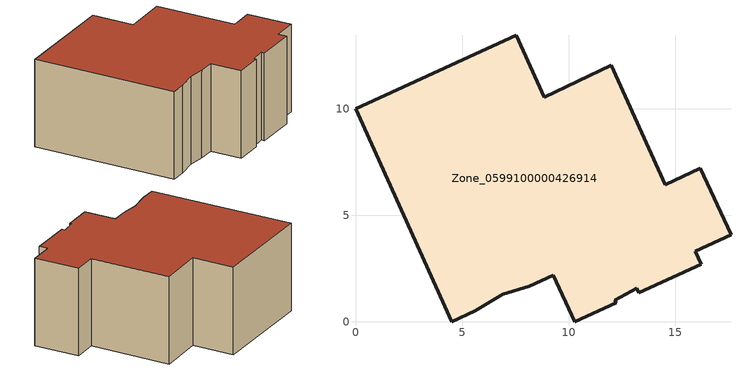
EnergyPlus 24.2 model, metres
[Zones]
Zone_0599100000426914
 floor ground (C_G): 8.15,1.67 6.91,1.3 5.61,0.52 4.51,0.01 0,10.01 7.55,13.45 8.85,10.55 12,12.03 14.53,6.43 16.18,7.2 17.62,4.08 15.94,3.3 16.21,2.69 13.28,1.36 13.19,1.58 12.17,1.01 12.23,0.89 10.28,0 9.29,2.19 z0
 wall outside (C_F): 8.85,10.55 7.55,13.45 0,10.01 4.51,0.01 5.61,0.52 6.91,1.3 8.15,1.67 9.29,2.19 10.28,0 12.23,0.89 12.17,1.01 13.19,1.58 13.28,1.36 16.21,2.69 15.94,3.3 17.62,4.08 16.18,7.2 14.53,6.43 12,12.03 8.85,10.55 z0:6.63
 roof outside (C_R): 12.17,1.01 13.19,1.58 13.28,1.36 16.21,2.69 15.94,3.3 17.62,4.08 16.18,7.2 14.53,6.43 12,12.03 8.85,10.55 7.55,13.45 0,10.01 4.51,0.01 5.61,0.52 6.91,1.3 8.15,1.67 9.29,2.19 10.28,0 12.23,0.89 z6.63
[BUILDING]
Pand.0599100000426914: North Axis=0; Terrain=City; Loads Convergence Tolerance Value=0.04; Temperature Convergence Tolerance Value=0.4; Solar Distribution=FullExterior; Maximum Number of Warmup Days=25; Minimum Number of Warmup Days=1
[Site:Location]
Rotterdam.The.Hague.AP_ZH_NLD Design_Conditions: Latitude=51.96; Longitude=4.45; Time Zone=1; Elevation=-4.5
[SITE:GROUNDTEMPERATURE:BUILDINGSURFACE]
18, 18, 18, 18, 18, 18, 18, 18, 18, 18, 18, 18
[MATERIAL] Thermal Absorptance=0.9; Solar Absorptance=0.7; Visible Absorptance=0.7
Name | Roughness | Thickness | Conductivity | Density | Specific Heat
G.D.2006-2014 | MediumSmooth | 0.15 | 0.06 | 540 | 1210
F.D.2006-2014 | Rough | 0.3 | 0.12 | 1920 | 840
R.D.2006-2014 | MediumRough | 0.2 | 0.08 | 1500 | 1000
[CONSTRUCTION]
C_G: G.D.2006-2014
C_F: F.D.2006-2014
C_R: R.D.2006-2014
[ZONE]
Zone_0599100000426914: Type=1; Multiplier=1; Ceiling Height=Autocalculate; Volume=Autocalculate; Floor Area=autocalculate; Part of Total Floor Area=Yes
[ZONEINFILTRATION:DESIGNFLOWRATE]
Infil_Zone_0599100000426914: Zone or ZoneList or Space or SpaceList=Zone_0599100000426914; Schedule=AlwaysOn; Design Flow Rate Calculation Method=Flow/Area; Flow Rate per Floor Area=0.0021; Constant Term Coefficient=1; Temperature Term Coefficient=0; Velocity Term Coefficient=0; Velocity Squared Term Coefficient=0
[HVACTEMPLATE:ZONE:IDEALLOADSAIRSYSTEM]
Zone_0599100000426914: Maximum Heating Supply Air Temperature=50; Minimum Cooling Supply Air Temperature=13; Maximum Heating Supply Air Humidity Ratio=0.0156; Minimum Cooling Supply Air Humidity Ratio=0.0077; Heating Limit=NoLimit; Cooling Limit=NoLimit; Dehumidification Control Type=ConstantSensibleHeatRatio; Cooling Sensible Heat Ratio=0.7; Dehumidification Setpoint=60; Humidification Control Type=None; Humidification Setpoint=30; Outdoor Air Method=None; Outdoor Air Flow Rate per Person=0.00944; Outdoor Air Flow Rate per Zone Floor Area=0; Outdoor Air Flow Rate per Zone=0; Demand Controlled Ventilation Type=None; Outdoor Air Economizer Type=NoEconomizer; Heat Recovery Type=None; Sensible Heat Recovery Effectiveness=0.7; Latent Heat Recovery Effectiveness=0.65
[ZONECONTROL:THERMOSTAT]
ThermostatControl_Zone_0599100000426914: Zone or ZoneList=Zone_0599100000426914; Control Type Schedule=DualSetpointControlType; Control 1=Thermostat_Zone_0599100000426914; Temperature Difference Between Cutout And Setpoint=0
[THERMOSTATSETPOINT:DUALSETPOINT]
Thermostat_Zone_0599100000426914: Heating Setpoint Temperature Schedule=HeatingSetpoint_Zone_0599100000426914; Cooling Setpoint Temperature Schedule=CoolingSetpoint_Zone_0599100000426914
[SCHEDULE:COMPACT]
HeatingSetpoint_Zone_0599100000426914: Through: 12/31, For: AllDays, Until: 24:00, 21
CoolingSetpoint_Zone_0599100000426914: Through: 12/31, For: AllDays, Until: 24:00, 24
DualSetpointControlType: Through: 12/31, For: AllDays, Until: 24:00, 4
AlwaysOn: Through: 12/31, For: AllDays, Until: 24:00, 1
